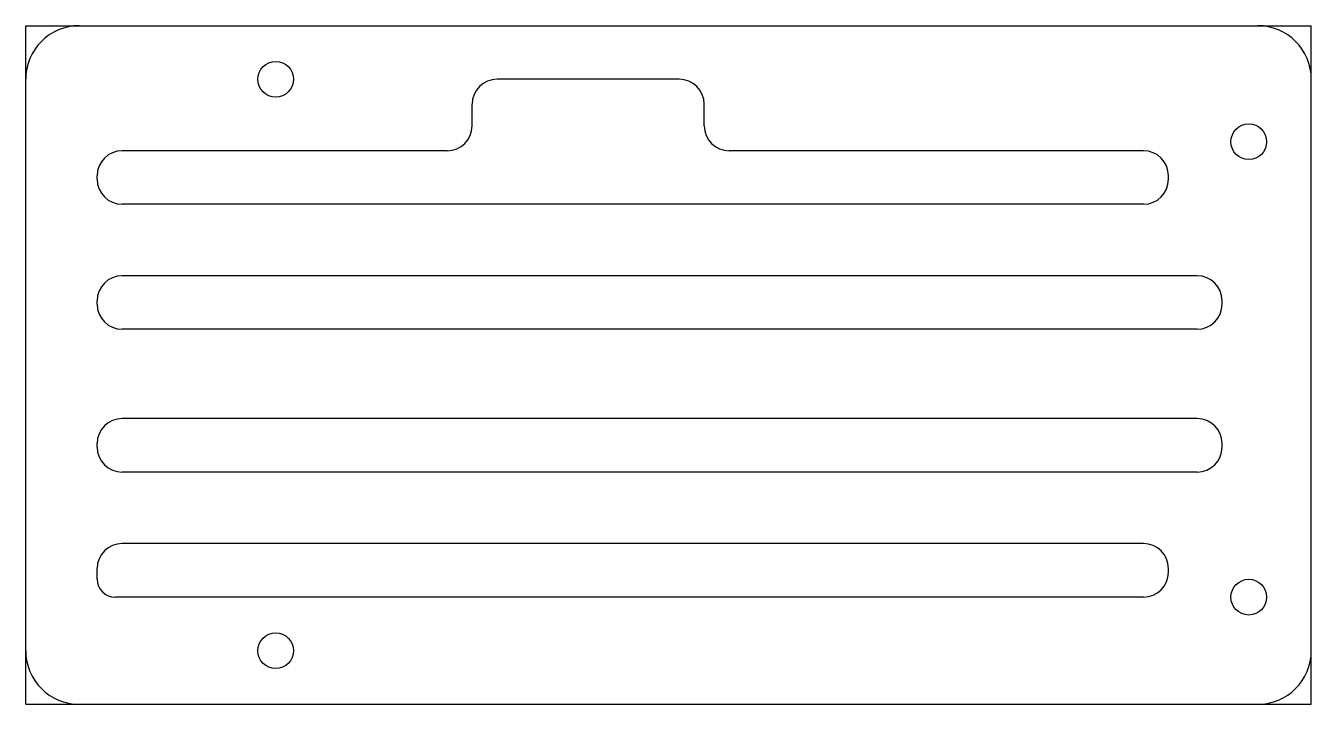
# Model space of a CAD drawing. Extents: x -72 to 0, y -35 to 3.
import ezdxf

# ---------------------------------------------------------------- set-up
doc = ezdxf.new("R2010")
doc.units = 0
doc.header["$MEASUREMENT"] = 0
doc.layers.get('0').update_dxf_attribs({"linetype": 'CONTINUOUS'})

# ---------------------------------------------------------------- blocks, each defined once
blk = doc.blocks.new('FILLET018')
at = {"color": 0}
for p, q in [((-69, 3), (-3, 3)), ((-72, -32), (-72, 0)), ((-35.4, 0), (-45.6, 0)), ((0, -32), (0, 0)), ((-47, -2.6), (-47, -1.4)), ((-34, -2.6), (-34, -1.4)), ((-48.4, -4), (-66.6, -4)), ((-9.4, -4), (-32.6, -4)), ((-68, -5.6), (-68, -5.4)), ((-8, -5.6), (-8, -5.4)), ((-47, -7), (-66.6, -7)), ((-34, -7), (-47, -7)), ((-9.4, -7), (-34, -7)), ((-6.4, -11), (-66.6, -11)), ((-68, -12.6), (-68, -12.4)), ((-5, -12.6), (-5, -12.4)), ((-6.4, -14), (-66.6, -14)), ((-6.4, -19), (-66.6, -19)), ((-68, -20.6), (-68, -20.4)), ((-5, -20.6), (-5, -20.4)), ((-6.4, -22), (-66.6, -22)), ((-9.4, -26), (-66.6, -26)), ((-68, -28), (-68, -27.4)), ((-8, -27.6), (-8, -27.4)), ((-9.4, -29), (-67, -29)), ((-69, -35), (-3, -35))]:
    blk.add_line(p, q, dxfattribs=at)
for centre in [(-58, 0), (-3.5, -3.5), (-3.5, -29), (-58, -32)]:
    blk.add_circle(centre, 1, dxfattribs=at)
for centre, radius, start, end in [((-69, 0), 3, 90, 180), ((-3, 0), 3, 0, 90), ((-45.6, -1.4), 1.4, 90, 180), ((-35.4, -1.4), 1.4, 0, 90), ((-48.4, -2.6), 1.4, 270, 0), ((-32.6, -2.6), 1.4, 180, 270), ((-66.6, -5.4), 1.4, 90, 180), ((-9.4, -5.4), 1.4, 0, 90), ((-66.6, -5.6), 1.4, 180, 270), ((-9.4, -5.6), 1.4, 270, 0), ((-66.6, -12.4), 1.4, 90, 180), ((-6.4, -12.4), 1.4, 0, 90), ((-66.6, -12.6), 1.4, 180, 270), ((-6.4, -12.6), 1.4, 270, 0), ((-66.6, -20.4), 1.4, 90, 180), ((-6.4, -20.4), 1.4, 0, 90), ((-66.6, -20.6), 1.4, 180, 270), ((-6.4, -20.6), 1.4, 270, 0), ((-66.6, -27.4), 1.4, 90, 180), ((-9.4, -27.4), 1.4, 0, 90), ((-67, -28), 1, 180, 270), ((-9.4, -27.6), 1.4, 270, 0), ((-69, -32), 3, 180, 270), ((-3, -32), 3, 270, 0)]:
    blk.add_arc(centre, radius, start, end, dxfattribs=at)
blk = doc.blocks.new('FILLET017')
at = {"color": 0}
for p, q in [((-72, -35), (-72, 3)), ((-72, 3), (0, 3)), ((0, -35), (0, 3)), ((-35.4, 0), (-45.6, 0)), ((-47, -2.6), (-47, -1.4)), ((-34, -2.6), (-34, -1.4)), ((-48.4, -4), (-66.6, -4)), ((-9.4, -4), (-32.6, -4)), ((-68, -5.6), (-68, -5.4)), ((-8, -5.6), (-8, -5.4)), ((-47, -7), (-66.6, -7)), ((-34, -7), (-47, -7)), ((-9.4, -7), (-34, -7)), ((-6.4, -11), (-66.6, -11)), ((-68, -12.6), (-68, -12.4)), ((-5, -12.6), (-5, -12.4)), ((-6.4, -14), (-66.6, -14)), ((-6.4, -19), (-66.6, -19)), ((-68, -20.6), (-68, -20.4)), ((-5, -20.6), (-5, -20.4)), ((-6.4, -22), (-66.6, -22)), ((-9.4, -26), (-66.6, -26)), ((-68, -28), (-68, -27.4)), ((-8, -27.6), (-8, -27.4)), ((-9.4, -29), (-67, -29)), ((-72, -35), (0, -35))]:
    blk.add_line(p, q, dxfattribs=at)
for centre in [(-58, 0), (-3.5, -3.5), (-3.5, -29), (-58, -32)]:
    blk.add_circle(centre, 1, dxfattribs=at)
for centre, radius, start, end in [((-45.6, -1.4), 1.4, 90, 180), ((-35.4, -1.4), 1.4, 0, 90), ((-48.4, -2.6), 1.4, 270, 0), ((-32.6, -2.6), 1.4, 180, 270), ((-66.6, -5.4), 1.4, 90, 180), ((-9.4, -5.4), 1.4, 0, 90), ((-66.6, -5.6), 1.4, 180, 270), ((-9.4, -5.6), 1.4, 270, 0), ((-66.6, -12.4), 1.4, 90, 180), ((-6.4, -12.4), 1.4, 0, 90), ((-66.6, -12.6), 1.4, 180, 270), ((-6.4, -12.6), 1.4, 270, 0), ((-66.6, -20.4), 1.4, 90, 180), ((-6.4, -20.4), 1.4, 0, 90), ((-66.6, -20.6), 1.4, 180, 270), ((-6.4, -20.6), 1.4, 270, 0), ((-66.6, -27.4), 1.4, 90, 180), ((-9.4, -27.4), 1.4, 0, 90), ((-67, -28), 1, 180, 270), ((-9.4, -27.6), 1.4, 270, 0)]:
    blk.add_arc(centre, radius, start, end, dxfattribs=at)

msp = doc.modelspace()

# ---------------------------------------------------------------- block references
at = {"color": 0}
for name in ['FILLET018', 'FILLET017']:
    msp.add_blockref(name, (0, 0), dxfattribs=at)

doc.saveas('drawing.dxf')
